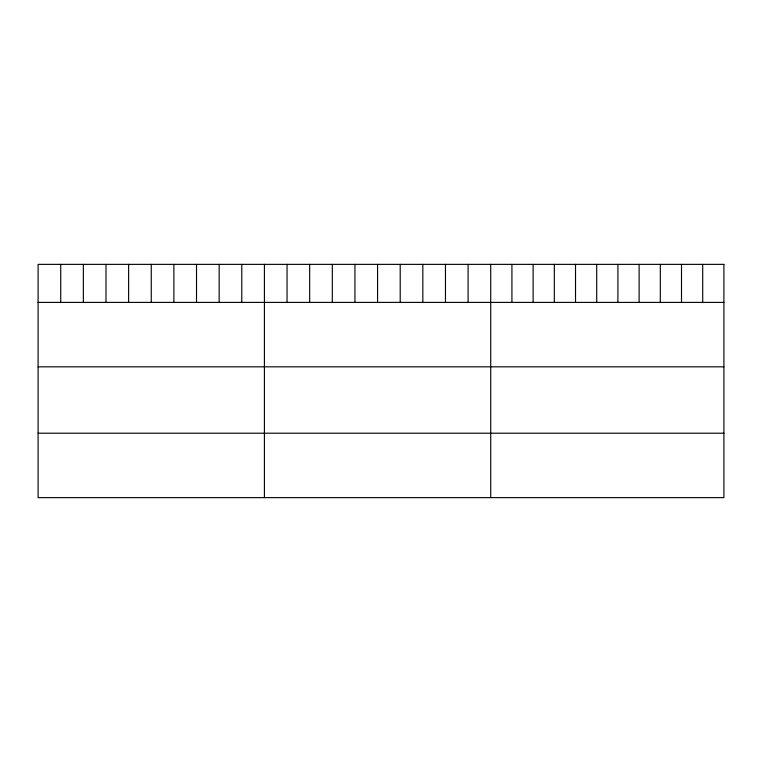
<?xml version="1.0" encoding="UTF-8"?>
<svg xmlns="http://www.w3.org/2000/svg" width="762" height="762" viewBox="0 0 762 762"><rect width="100%" height="100%" fill="white"/><g stroke="black" fill="none" stroke-linecap="round" stroke-linejoin="round"><path stroke-width="1.14" d="M38.1 302.4L723.9 302.4M38.1 366.827L723.9 366.827M38.1 433.207L723.9 433.207M702.707 264.366L702.707 302.4M681.504 264.366L681.504 302.4M660.311 264.366L660.311 302.4M639.108 264.366L639.108 302.4M617.915 264.366L617.915 302.4M596.713 264.366L596.713 302.4M575.52 264.366L575.52 302.4M554.317 264.366L554.317 302.4M533.124 264.366L533.124 302.4M511.921 264.366L511.921 302.4M490.728 264.366L490.728 497.634M468.097 264.366L468.097 302.4M445.465 264.366L445.465 302.4M422.834 264.366L422.834 302.4M400.202 264.366L400.202 302.4M377.571 264.366L377.571 302.4M354.94 264.366L354.94 302.4M332.308 264.366L332.308 302.4M309.677 264.366L309.677 302.4M287.045 264.366L287.045 302.4M264.414 264.366L264.414 497.634M241.783 264.366L241.783 302.4M219.151 264.366L219.151 302.4M196.52 264.366L196.52 302.4M173.888 264.366L173.888 302.4M151.257 264.366L151.257 302.4M128.626 264.366L128.626 302.4M105.994 264.366L105.994 302.4M83.363 264.366L83.363 302.4M60.731 264.366L60.731 302.4M723.9 264.366L38.1 264.366L38.1 497.634L723.9 497.634L723.9 264.366"/></g></svg>
